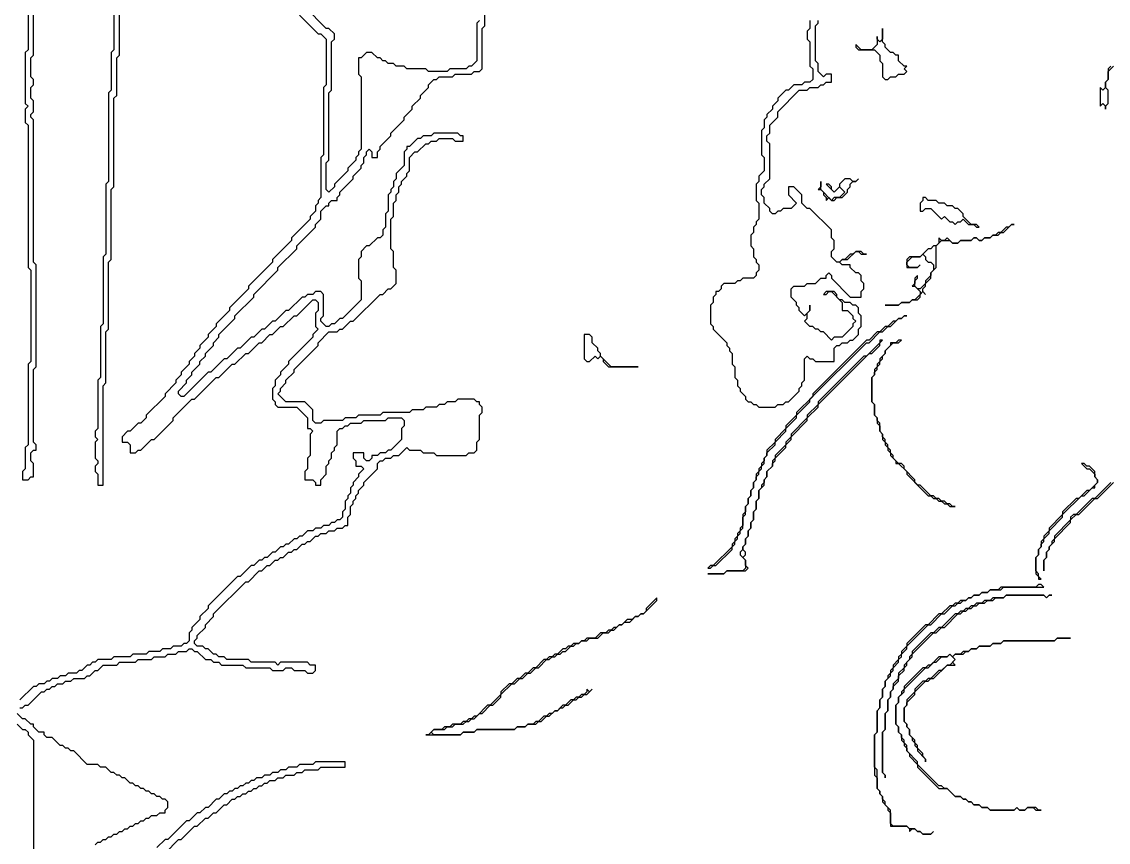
# Model space of a CAD drawing. Header units: metres. Extents: x 0 to 100, y 0 to 129.
# Drawn here: x 63.47 to 73.58, y 10.38 to 18.01 of the extents above; entities that cross this region are included whole.
import ezdxf

# ---------------------------------------------------------------- set-up
doc = ezdxf.new("R2010")
doc.units = ezdxf.units.M

msp = doc.modelspace()

# ---------------------------------------------------------------- linework, layer by layer
for points in [[(63.525, 18.75), (63.525, 17.75), (63.5, 17.725), (63.5, 17.25), (63.525, 17.225), (63.5, 17.2), (63.5, 17.075), (63.525, 17.05), (63.525, 15.725), (63.55, 15.7), (63.55, 14.85), (63.525, 14.825), (63.525, 14.075), (63.5, 14.05), (63.5, 13.85), (63.475, 13.825), (63.475, 13.75), (63.525, 13.75), (63.55, 13.775), (63.575, 13.775), (63.575, 13.9), (63.55, 13.925), (63.55, 14), (63.575, 14.025), (63.6, 14.025), (63.6, 14.075), (63.575, 14.1), (63.575, 14.775), (63.6, 14.8), (63.6, 15.75), (63.575, 15.775), (63.575, 17.1), (63.55, 17.125), (63.55, 17.15), (63.575, 17.175), (63.575, 17.275), (63.55, 17.3), (63.55, 17.4), (63.575, 17.425), (63.575, 17.475), (63.55, 17.5), (63.55, 17.675), (63.575, 17.7), (63.575, 18.7)], [(64.325, 18.225), (64.325, 17.75), (64.3, 17.725), (64.3, 17.375), (64.275, 17.35), (64.275, 16.525), (64.25, 16.5), (64.25, 15.85), (64.225, 15.825), (64.225, 15.2), (64.2, 15.175), (64.2, 14.7), (64.175, 14.675), (64.175, 14.225), (64.15, 14.2), (64.15, 14.15), (64.175, 14.125), (64.15, 14.1), (64.15, 13.95), (64.175, 13.925), (64.175, 13.9), (64.15, 13.875), (64.15, 13.825), (64.175, 13.8), (64.175, 13.7), (64.225, 13.7), (64.225, 14.625), (64.25, 14.65), (64.25, 15.125), (64.275, 15.15), (64.275, 15.775), (64.3, 15.8), (64.3, 16.45), (64.325, 16.475), (64.325, 17.3), (64.35, 17.325), (64.35, 17.675), (64.375, 17.7), (64.375, 18.175)], [(63.45, 11.625), (63.475, 11.625), (63.5, 11.65), (63.525, 11.65), (63.65, 11.775), (63.675, 11.775), (63.7, 11.8), (63.725, 11.8), (63.75, 11.825), (63.775, 11.825), (63.8, 11.85), (63.85, 11.85), (63.875, 11.875), (63.925, 11.875), (63.95, 11.9), (64.05, 11.9), (64.075, 11.925), (64.1, 11.925), (64.15, 11.975), (64.175, 11.975), (64.225, 12.025), (64.35, 12.025), (64.375, 12.05), (64.525, 12.05), (64.55, 12.075), (64.675, 12.075), (64.7, 12.1), (64.8, 12.1), (64.825, 12.125), (64.9, 12.125), (64.925, 12.15), (65, 12.15), (65.025, 12.175), (65.05, 12.175), (65.075, 12.15), (65.1, 12.15), (65.175, 12.075), (65.225, 12.075), (65.25, 12.05), (65.3, 12.05), (65.325, 12.025), (65.525, 12.025), (65.55, 12), (65.775, 12), (65.8, 11.975), (65.9, 11.975), (65.925, 12), (65.975, 12), (66, 11.975), (66.1, 11.975), (66.125, 11.95), (66.175, 11.95), (66.2, 11.975), (66.2, 12.025), (66.15, 12.025), (66.125, 12.05), (65.875, 12.05), (65.85, 12.025), (65.825, 12.05), (65.6, 12.05), (65.575, 12.075), (65.375, 12.075), (65.35, 12.1), (65.3, 12.1), (65.275, 12.125), (65.25, 12.125), (65.2, 12.175), (65.175, 12.175), (65.15, 12.2), (65.1, 12.2), (65.075, 12.225), (65.075, 12.25), (65.1, 12.275), (65.1, 12.3), (65.175, 12.375), (65.175, 12.4), (65.25, 12.475), (65.25, 12.5), (65.55, 12.8), (65.575, 12.8), (65.675, 12.9), (65.7, 12.9), (65.75, 12.95), (65.775, 12.95), (65.825, 13), (65.85, 13), (65.875, 13.025), (65.9, 13.025), (65.95, 13.075), (65.975, 13.075), (66, 13.1), (66.025, 13.1), (66.075, 13.15), (66.1, 13.15), (66.125, 13.175), (66.15, 13.175), (66.2, 13.225), (66.225, 13.225), (66.25, 13.25), (66.3, 13.25), (66.325, 13.275), (66.375, 13.275), (66.4, 13.3), (66.45, 13.3), (66.475, 13.325), (66.5, 13.325), (66.5, 13.4), (66.525, 13.425), (66.525, 13.5), (66.55, 13.525), (66.55, 13.55), (66.575, 13.575), (66.575, 13.6), (66.6, 13.625), (66.6, 13.65), (66.65, 13.7), (66.65, 13.725), (66.775, 13.85), (66.775, 13.9), (66.8, 13.925), (66.825, 13.925), (66.85, 13.95), (66.9, 13.95), (66.925, 13.975), (66.975, 13.975), (67.05, 14.05), (67.075, 14.025), (67.175, 14.025), (67.2, 14), (67.3, 14), (67.325, 13.975), (67.6, 13.975), (67.625, 14), (67.675, 14), (67.7, 14.025), (67.7, 14.1), (67.725, 14.125), (67.725, 14.35), (67.75, 14.375), (67.75, 14.425), (67.725, 14.45), (67.725, 14.475), (67.7, 14.475), (67.675, 14.5), (67.525, 14.5), (67.5, 14.475), (67.425, 14.475), (67.4, 14.45), (67.35, 14.45), (67.325, 14.425), (67.225, 14.425), (67.2, 14.4), (67.1, 14.4), (67.075, 14.375), (66.825, 14.375), (66.8, 14.35), (66.6, 14.35), (66.575, 14.325), (66.475, 14.325), (66.45, 14.3), (66.275, 14.3), (66.25, 14.275), (66.2, 14.275), (66.175, 14.3), (66.175, 14.4), (66.1, 14.475), (65.925, 14.475), (65.85, 14.55), (65.875, 14.575), (65.875, 14.6), (65.925, 14.65), (65.925, 14.675), (66, 14.75), (66, 14.775), (66.225, 15), (66.225, 15.025), (66.325, 15.125), (66.4, 15.125), (66.425, 15.15), (66.45, 15.15), (66.525, 15.225), (66.55, 15.225), (66.8, 15.475), (66.825, 15.475), (66.875, 15.525), (66.9, 15.525), (66.95, 15.575), (66.95, 15.7), (66.925, 15.725), (66.925, 15.875), (66.9, 15.9), (66.9, 16.175), (66.925, 16.2), (66.925, 16.325), (66.95, 16.35), (66.95, 16.4), (66.975, 16.425), (66.975, 16.475), (67, 16.5), (67, 16.525), (67.05, 16.575), (67.05, 16.6), (67.075, 16.625), (67.075, 16.75), (67.125, 16.8), (67.15, 16.8), (67.225, 16.875), (67.25, 16.875), (67.275, 16.9), (67.325, 16.9), (67.35, 16.925), (67.475, 16.925), (67.5, 16.9), (67.575, 16.9), (67.575, 16.95), (67.55, 16.95), (67.525, 16.975), (67.3, 16.975), (67.275, 16.95), (67.2, 16.95), (67.175, 16.925), (67.15, 16.925), (67.075, 16.85), (67.05, 16.85), (67.05, 16.825), (67.025, 16.8), (67.025, 16.675), (66.95, 16.6), (66.95, 16.55), (66.925, 16.525), (66.925, 16.475), (66.9, 16.45), (66.9, 16.425), (66.875, 16.4), (66.875, 16.25), (66.85, 16.225), (66.85, 16.1), (66.825, 16.075), (66.825, 16.025), (66.8, 16), (66.775, 16), (66.7, 15.925), (66.675, 15.925), (66.625, 15.875), (66.625, 15.825), (66.6, 15.8), (66.6, 15.625), (66.625, 15.6), (66.625, 15.425), (66.45, 15.25), (66.425, 15.25), (66.375, 15.2), (66.35, 15.2), (66.325, 15.175), (66.3, 15.175), (66.25, 15.225), (66.25, 15.25), (66.275, 15.275), (66.275, 15.475), (66.25, 15.5), (66.2, 15.5), (66.175, 15.475), (66.125, 15.475), (66.1, 15.45), (66.075, 15.45), (65.95, 15.325), (65.925, 15.325), (65.825, 15.225), (65.8, 15.225), (65.725, 15.15), (65.7, 15.15), (65.625, 15.075), (65.6, 15.075), (65.5, 14.975), (65.475, 14.975), (65.375, 14.875), (65.35, 14.875), (65.225, 14.75), (65.2, 14.75), (64.975, 14.525), (64.95, 14.525), (64.925, 14.55), (64.925, 14.575), (65, 14.65), (65, 14.675), (65.05, 14.725), (65.05, 14.75), (65.125, 14.825), (65.125, 14.85), (65.175, 14.9), (65.175, 14.925), (65.25, 15), (65.25, 15.025), (65.3, 15.075), (65.3, 15.1), (65.45, 15.25), (65.45, 15.275), (65.625, 15.45), (65.625, 15.475), (65.85, 15.7), (65.85, 15.725), (66.025, 15.9), (66.025, 15.925), (66.2, 16.1), (66.2, 16.125), (66.25, 16.175), (66.25, 16.25), (66.3, 16.3), (66.325, 16.3), (66.325, 16.325), (66.35, 16.35), (66.4, 16.35), (66.4, 16.375), (66.425, 16.4), (66.425, 16.425), (66.55, 16.55), (66.55, 16.575), (66.625, 16.65), (66.625, 16.675), (66.65, 16.7), (66.65, 16.75), (66.675, 16.775), (66.675, 16.8), (66.7, 16.825), (66.725, 16.8), (66.725, 16.75), (66.775, 16.75), (66.775, 16.8), (66.8, 16.825), (66.8, 16.85), (66.9, 16.95), (66.9, 16.975), (67.025, 17.1), (67.025, 17.125), (67.1, 17.2), (67.1, 17.225), (67.175, 17.3), (67.175, 17.325), (67.25, 17.4), (67.25, 17.425), (67.3, 17.475), (67.325, 17.475), (67.35, 17.5), (67.475, 17.5), (67.5, 17.525), (67.65, 17.525), (67.675, 17.55), (67.725, 17.55), (67.75, 17.575), (67.75, 17.95), (67.775, 17.975), (67.775, 18.175)], [(67.725, 18.025), (67.7, 18), (67.7, 17.65), (67.65, 17.6), (67.625, 17.6), (67.6, 17.575), (67.45, 17.575), (67.425, 17.55), (67.25, 17.55), (67.225, 17.575), (67.05, 17.575), (67.025, 17.6), (66.95, 17.6), (66.925, 17.625), (66.875, 17.625), (66.85, 17.65), (66.825, 17.65), (66.8, 17.675), (66.775, 17.675), (66.725, 17.725), (66.675, 17.725), (66.625, 17.675), (66.6, 17.675), (66.6, 17.525), (66.625, 17.5), (66.625, 16.825), (66.6, 16.8), (66.6, 16.775), (66.575, 16.75), (66.575, 16.725), (66.5, 16.65), (66.5, 16.625), (66.375, 16.5), (66.375, 16.475), (66.325, 16.425), (66.3, 16.45), (66.3, 16.7), (66.325, 16.725), (66.325, 17.35), (66.35, 17.375), (66.35, 17.825), (66.375, 17.85), (66.375, 17.9), (66.325, 17.95), (66.3, 17.95), (66.1, 18.15)], [(66.05, 18.075), (66.225, 17.9), (66.25, 17.9), (66.3, 17.85), (66.3, 17.425), (66.275, 17.4), (66.275, 16.775), (66.25, 16.75), (66.25, 16.375), (66.225, 16.35), (66.225, 16.325), (66.2, 16.3), (66.2, 16.25), (66.15, 16.2), (66.15, 16.175), (65.975, 16), (65.975, 15.975), (65.8, 15.8), (65.8, 15.775), (65.575, 15.55), (65.575, 15.525), (65.4, 15.35), (65.4, 15.325), (65.275, 15.2), (65.275, 15.175), (65.2, 15.1), (65.2, 15.075), (65.125, 15), (65.125, 14.975), (65.075, 14.925), (65.075, 14.9), (65.025, 14.85), (65.025, 14.825), (64.95, 14.75), (64.95, 14.725), (64.9, 14.675), (64.9, 14.65), (64.8, 14.55), (64.8, 14.525), (64.625, 14.35), (64.625, 14.325), (64.575, 14.275), (64.55, 14.275), (64.475, 14.2), (64.45, 14.2), (64.4, 14.15), (64.4, 14.1), (64.45, 14.1), (64.475, 14.075), (64.475, 14), (64.525, 14), (64.55, 14.025), (64.575, 14.025), (64.675, 14.125), (64.7, 14.125), (64.875, 14.3), (64.875, 14.325), (65.05, 14.5), (65.075, 14.5), (65.275, 14.7), (65.3, 14.7), (65.425, 14.825), (65.45, 14.825), (65.55, 14.925), (65.575, 14.925), (65.675, 15.025), (65.7, 15.025), (65.775, 15.1), (65.8, 15.1), (65.875, 15.175), (65.9, 15.175), (66, 15.275), (66.025, 15.275), (66.175, 15.425), (66.2, 15.425), (66.225, 15.4), (66.225, 15.325), (66.2, 15.3), (66.2, 15.175), (66.225, 15.15), (66.175, 15.1), (66.175, 15.075), (65.95, 14.85), (65.95, 14.825), (65.875, 14.75), (65.875, 14.725), (65.825, 14.675), (65.825, 14.625), (65.8, 14.6), (65.8, 14.5), (65.825, 14.475), (65.825, 14.45), (65.85, 14.425), (66.025, 14.425), (66.125, 14.325), (66.125, 14.225), (66.15, 14.225), (66.175, 14.2), (66.15, 14.175), (66.15, 13.975), (66.125, 13.95), (66.125, 13.85), (66.1, 13.825), (66.1, 13.75), (66.175, 13.75), (66.2, 13.725), (66.2, 13.7), (66.25, 13.7), (66.25, 13.75), (66.3, 13.8), (66.3, 13.875), (66.325, 13.9), (66.325, 13.925), (66.35, 13.95), (66.35, 14), (66.375, 14.025), (66.375, 14.05), (66.4, 14.075), (66.4, 14.2), (66.425, 14.225), (66.45, 14.225), (66.475, 14.25), (66.5, 14.25), (66.525, 14.275), (66.625, 14.275), (66.65, 14.3), (66.85, 14.3), (66.875, 14.325), (67, 14.325), (67.025, 14.3), (67.025, 14.25), (67, 14.225), (67, 14.125), (66.9, 14.025), (66.875, 14.025), (66.85, 14), (66.8, 14), (66.775, 13.975), (66.725, 13.975), (66.725, 13.95), (66.7, 13.925), (66.675, 13.925), (66.65, 13.95), (66.65, 14), (66.55, 14), (66.55, 13.95), (66.575, 13.925), (66.575, 13.875), (66.625, 13.875), (66.65, 13.85), (66.6, 13.8), (66.6, 13.775), (66.55, 13.725), (66.55, 13.7), (66.525, 13.675), (66.525, 13.625), (66.5, 13.6), (66.5, 13.575), (66.475, 13.55), (66.475, 13.475), (66.45, 13.45), (66.45, 13.4), (66.425, 13.375), (66.4, 13.375), (66.375, 13.35), (66.35, 13.35), (66.325, 13.325), (66.275, 13.325), (66.25, 13.3), (66.2, 13.3), (66.175, 13.275), (66.125, 13.275), (66.075, 13.225), (66.05, 13.225), (66.025, 13.2), (66, 13.2), (65.95, 13.15), (65.925, 13.15), (65.9, 13.125), (65.875, 13.125), (65.825, 13.075), (65.8, 13.075), (65.75, 13.025), (65.725, 13.025), (65.7, 13), (65.675, 13), (65.625, 12.95), (65.6, 12.95), (65.5, 12.85), (65.475, 12.85), (65.2, 12.575), (65.2, 12.55), (65.125, 12.475), (65.125, 12.45), (65.05, 12.375), (65.05, 12.35), (65.025, 12.325), (65.025, 12.25), (65, 12.225), (64.975, 12.225), (64.95, 12.2), (64.875, 12.2), (64.85, 12.175), (64.775, 12.175), (64.75, 12.15), (64.65, 12.15), (64.625, 12.125), (64.5, 12.125), (64.475, 12.1), (64.325, 12.1), (64.3, 12.075), (64.175, 12.075), (64.15, 12.05), (64.125, 12.05), (64.1, 12.025), (64.075, 12.025), (64.025, 11.975), (64, 11.975), (63.975, 11.95), (63.9, 11.95), (63.875, 11.925), (63.825, 11.925), (63.8, 11.9), (63.75, 11.9), (63.725, 11.875), (63.7, 11.875), (63.675, 11.85), (63.625, 11.85), (63.6, 11.825), (63.575, 11.825), (63.45, 11.7)], [(70.8, 18.025), (70.8, 17.95), (70.775, 17.925), (70.775, 17.85), (70.8, 17.825), (70.8, 17.6), (70.825, 17.575), (70.825, 17.475), (70.8, 17.45), (70.75, 17.45), (70.725, 17.425), (70.65, 17.425), (70.6, 17.375), (70.575, 17.375), (70.5, 17.3), (70.5, 17.275), (70.45, 17.225), (70.45, 17.2), (70.4, 17.15), (70.4, 17.125), (70.375, 17.1), (70.375, 17.025), (70.35, 17), (70.35, 16.775), (70.375, 16.75), (70.375, 16.625), (70.325, 16.575), (70.325, 16.525), (70.3, 16.5), (70.3, 16.35), (70.325, 16.325), (70.325, 16.175), (70.3, 16.15), (70.3, 16.125), (70.275, 16.1), (70.275, 16.05), (70.25, 16.025), (70.25, 15.925), (70.275, 15.9), (70.275, 15.825), (70.3, 15.8), (70.3, 15.775), (70.325, 15.75), (70.325, 15.7), (70.3, 15.675), (70.3, 15.65), (70.275, 15.625), (70.175, 15.625), (70.15, 15.6), (70.125, 15.6), (70.1, 15.575), (70, 15.575), (69.975, 15.55), (69.975, 15.525), (69.95, 15.5), (69.925, 15.5), (69.925, 15.475), (69.9, 15.45), (69.9, 15.4), (69.875, 15.375), (69.875, 15.2), (69.9, 15.175), (69.9, 15.15), (70.025, 15.025), (70.025, 15), (70.05, 14.975), (70.05, 14.95), (70.075, 14.925), (70.075, 14.825), (70.1, 14.8), (70.1, 14.7), (70.125, 14.675), (70.125, 14.625), (70.15, 14.6), (70.15, 14.575), (70.2, 14.525), (70.2, 14.5), (70.225, 14.475), (70.25, 14.475), (70.275, 14.45), (70.3, 14.45), (70.325, 14.425), (70.475, 14.425), (70.5, 14.45), (70.55, 14.45), (70.575, 14.475), (70.6, 14.475), (70.7, 14.575), (70.7, 14.6), (70.725, 14.625), (70.725, 14.65), (70.75, 14.675), (70.75, 14.875), (70.775, 14.9), (70.8, 14.875), (70.825, 14.875), (70.85, 14.85), (71.025, 14.85), (71.025, 14.975), (71.05, 15), (71.075, 15), (71.1, 15.025), (71.15, 15.025), (71.175, 15.05), (71.2, 15.05), (71.25, 15.1), (71.25, 15.15), (71.275, 15.175), (71.275, 15.275), (71.25, 15.3), (71.25, 15.35), (71.225, 15.375), (71.2, 15.375), (71.175, 15.4), (71.125, 15.4), (71.1, 15.425), (71.075, 15.425), (71.05, 15.45), (71.05, 15.475), (71.025, 15.5), (70.95, 15.5), (70.925, 15.475), (70.95, 15.475), (70.975, 15.5), (71, 15.5), (71.1, 15.4), (71.1, 15.325), (71.15, 15.325), (71.2, 15.275), (71.2, 15.25), (71.225, 15.225), (71.2, 15.2), (71.2, 15.175), (71.1, 15.075), (71.025, 15.075), (71, 15.05), (70.925, 15.125), (70.9, 15.125), (70.875, 15.15), (70.85, 15.15), (70.825, 15.175), (70.8, 15.175), (70.75, 15.225), (70.775, 15.25), (70.775, 15.3), (70.8, 15.325), (70.8, 15.375), (70.8, 15.325), (70.75, 15.275), (70.7, 15.325), (70.7, 15.35), (70.675, 15.375), (70.675, 15.4), (70.625, 15.45), (70.625, 15.525), (70.65, 15.55), (70.75, 15.55), (70.775, 15.575), (70.85, 15.575), (70.9, 15.625), (70.95, 15.625), (70.95, 15.65), (70.975, 15.675), (71, 15.65), (71, 15.625), (71.175, 15.45), (71.275, 15.45), (71.275, 15.5), (71.3, 15.525), (71.3, 15.575), (71.275, 15.6), (71.275, 15.65), (71.25, 15.675), (71.225, 15.675), (71.175, 15.725), (71.175, 15.75), (71.1, 15.75), (71.075, 15.775), (71.1, 15.8), (71.15, 15.8), (71.225, 15.875), (71.25, 15.875), (71.275, 15.85), (71.325, 15.85), (71.3, 15.85), (71.275, 15.875), (71.225, 15.875), (71.2, 15.85), (71.175, 15.85), (71.125, 15.8), (71.1, 15.8), (71.075, 15.775), (71.05, 15.775), (71, 15.825), (71, 15.875), (71.025, 15.9), (71.025, 15.975), (71, 16), (71, 16.075), (70.8, 16.275), (70.775, 16.275), (70.725, 16.325), (70.725, 16.4), (70.65, 16.475), (70.6, 16.475), (70.6, 16.4), (70.675, 16.325), (70.625, 16.275), (70.55, 16.275), (70.525, 16.25), (70.5, 16.25), (70.475, 16.225), (70.45, 16.225), (70.425, 16.25), (70.425, 16.275), (70.375, 16.325), (70.375, 16.375), (70.35, 16.4), (70.35, 16.45), (70.375, 16.475), (70.375, 16.5), (70.425, 16.55), (70.425, 16.875), (70.4, 16.9), (70.4, 16.95), (70.425, 16.975), (70.425, 17.05), (70.5, 17.125), (70.5, 17.175), (70.7, 17.375), (70.775, 17.375), (70.8, 17.4), (70.875, 17.4), (70.9, 17.425), (70.925, 17.425), (70.95, 17.45), (71, 17.45), (71, 17.525), (70.95, 17.525), (70.925, 17.5), (70.875, 17.55), (70.875, 17.625), (70.85, 17.65), (70.85, 17.975), (70.875, 18), (70.875, 18.025)], [(71.475, 17.95), (71.475, 17.85), (71.45, 17.825), (71.425, 17.85), (71.425, 17.875), (71.425, 17.8), (71.375, 17.75), (71.275, 17.75), (71.225, 17.8), (71.225, 17.775), (71.25, 17.75), (71.4, 17.75), (71.45, 17.7), (71.45, 17.65), (71.475, 17.625), (71.475, 17.5), (71.5, 17.475), (71.525, 17.475), (71.55, 17.5), (71.6, 17.5), (71.625, 17.525), (71.675, 17.525), (71.7, 17.55), (71.675, 17.575), (71.7, 17.6), (71.675, 17.6), (71.625, 17.65), (71.625, 17.7), (71.6, 17.7), (71.575, 17.725), (71.55, 17.725), (71.5, 17.775), (71.5, 17.8), (71.475, 17.825), (71.475, 17.95)], [(73.6, 17.6), (73.575, 17.575), (73.575, 17.475), (73.55, 17.45), (73.55, 17.4), (73.525, 17.375), (73.5, 17.4), (73.5, 17.225), (73.525, 17.25), (73.55, 17.225), (73.55, 17.2), (73.55, 17.225), (73.575, 17.25), (73.575, 17.375), (73.55, 17.4), (73.55, 17.45), (73.575, 17.475), (73.575, 17.55), (73.625, 17.6)], [(71.125, 16.55), (71.075, 16.5), (71.075, 16.475), (71.025, 16.425), (71, 16.45), (71, 16.475), (70.975, 16.5), (70.95, 16.5), (71.025, 16.425), (71.075, 16.475), (71.125, 16.425), (71.075, 16.375), (71.025, 16.375), (71, 16.35), (70.9, 16.45), (70.9, 16.525), (70.9, 16.475), (70.875, 16.45), (70.9, 16.45), (70.925, 16.425), (70.925, 16.4), (70.95, 16.375), (70.95, 16.35), (70.975, 16.375), (71, 16.35), (71.025, 16.35), (71.05, 16.375), (71.1, 16.375), (71.15, 16.425), (71.15, 16.45), (71.175, 16.475), (71.175, 16.5), (71.2, 16.525), (71.225, 16.525), (71.25, 16.55), (71.225, 16.525), (71.2, 16.525), (71.175, 16.55), (71.125, 16.55)], [(71.85, 16.375), (71.85, 16.35), (71.825, 16.325), (71.825, 16.25), (71.85, 16.25), (71.875, 16.275), (71.925, 16.275), (72.025, 16.175), (72.05, 16.2), (72.1, 16.15), (72.125, 16.15), (72.15, 16.125), (72.175, 16.15), (72.2, 16.15), (72.225, 16.175), (72.275, 16.125), (72.325, 16.125), (72.35, 16.1), (72.375, 16.1), (72.35, 16.125), (72.3, 16.125), (72.225, 16.2), (72.225, 16.225), (72.175, 16.275), (72.15, 16.275), (72.125, 16.3), (72.075, 16.3), (72.05, 16.325), (72, 16.325), (71.975, 16.35), (71.9, 16.35), (71.875, 16.375), (71.85, 16.375)], [(72.675, 16.125), (72.65, 16.1), (72.625, 16.1), (72.575, 16.05), (72.55, 16.05), (72.525, 16.025), (72.5, 16.025), (72.475, 16), (72.425, 16), (72.4, 15.975), (72.375, 15.975), (72.35, 16), (72.325, 16), (72.3, 15.975), (72.2, 15.975), (72.175, 15.95), (72.125, 15.95), (72.075, 16), (72.05, 15.975), (72.025, 15.975), (72, 16), (72, 15.95), (71.975, 15.925), (71.95, 15.925), (71.925, 15.9), (71.9, 15.9), (71.825, 15.825), (71.725, 15.825), (71.7, 15.8), (71.7, 15.725), (71.8, 15.725), (71.825, 15.75), (71.8, 15.725), (71.725, 15.725), (71.7, 15.75), (71.7, 15.775), (71.75, 15.825), (71.825, 15.825), (71.85, 15.85), (71.875, 15.825), (71.875, 15.8), (71.9, 15.775), (71.925, 15.775), (71.95, 15.75), (71.95, 15.7), (71.925, 15.675), (71.925, 15.65), (71.875, 15.6), (71.875, 15.575), (71.825, 15.525), (71.8, 15.525), (71.775, 15.55), (71.775, 15.6), (71.8, 15.625), (71.8, 15.65), (71.775, 15.625), (71.775, 15.575), (71.75, 15.55), (71.775, 15.55), (71.825, 15.5), (71.825, 15.475), (71.775, 15.425), (71.75, 15.425), (71.725, 15.4), (71.65, 15.4), (71.625, 15.375), (71.5, 15.375), (71.625, 15.375), (71.65, 15.4), (71.725, 15.4), (71.75, 15.425), (71.8, 15.425), (71.825, 15.45), (71.825, 15.475), (71.85, 15.5), (71.875, 15.475), (71.85, 15.5), (71.85, 15.525), (71.875, 15.55), (71.875, 15.575), (71.925, 15.625), (71.925, 15.675), (71.975, 15.725), (71.975, 15.925), (72.025, 15.975), (72.1, 15.975), (72.125, 15.95), (72.175, 15.95), (72.2, 15.975), (72.3, 15.975), (72.325, 16), (72.35, 16), (72.375, 15.975), (72.4, 15.975), (72.425, 16), (72.475, 16), (72.5, 16.025), (72.55, 16.025), (72.575, 16.05), (72.6, 16.05), (72.675, 16.125), (72.7, 16.125), (72.675, 16.125)], [(71.675, 15.275), (71.65, 15.25), (71.625, 15.25), (71.6, 15.225), (71.575, 15.225), (71.525, 15.175), (71.5, 15.175), (71.45, 15.125), (71.425, 15.125), (71.35, 15.05), (71.325, 15.05), (70.825, 14.55), (70.825, 14.525), (70.675, 14.375), (70.675, 14.35), (70.575, 14.25), (70.575, 14.225), (70.475, 14.125), (70.475, 14.1), (70.4, 14.025), (70.4, 13.975), (70.375, 13.95), (70.375, 13.925), (70.35, 13.9), (70.35, 13.875), (70.325, 13.85), (70.325, 13.825), (70.3, 13.8), (70.3, 13.75), (70.275, 13.725), (70.275, 13.675), (70.25, 13.65), (70.25, 13.6), (70.225, 13.575), (70.225, 13.525), (70.2, 13.5), (70.2, 13.45), (70.175, 13.425), (70.175, 13.325), (70.15, 13.3), (70.15, 13.275), (70.125, 13.25), (70.125, 13.225), (70.1, 13.2), (70.1, 13.175), (70.075, 13.15), (70.075, 13.125), (69.9, 12.95), (69.875, 12.95), (69.85, 12.925), (69.875, 12.925), (69.9, 12.95), (69.925, 12.95), (70.075, 13.1), (70.075, 13.125), (70.1, 13.15), (70.1, 13.175), (70.125, 13.2), (70.125, 13.225), (70.15, 13.25), (70.15, 13.275), (70.175, 13.3), (70.175, 13.4), (70.2, 13.425), (70.2, 13.5), (70.225, 13.525), (70.225, 13.575), (70.25, 13.6), (70.25, 13.65), (70.275, 13.675), (70.275, 13.725), (70.3, 13.75), (70.3, 13.775), (70.325, 13.8), (70.325, 13.825), (70.35, 13.85), (70.35, 13.875), (70.375, 13.9), (70.375, 13.95), (70.4, 13.975), (70.4, 14), (70.475, 14.075), (70.475, 14.1), (70.575, 14.2), (70.575, 14.225), (70.675, 14.325), (70.675, 14.35), (70.8, 14.475), (70.8, 14.5), (71.325, 15.025), (71.35, 15.025), (71.45, 15.125), (71.475, 15.125), (71.525, 15.175), (71.55, 15.175), (71.625, 15.25), (71.65, 15.25), (71.675, 15.275), (71.7, 15.275), (71.675, 15.275)], [(68.7, 15.1), (68.7, 14.875), (68.725, 14.85), (68.75, 14.85), (68.8, 14.9), (68.825, 14.875), (68.85, 14.9), (68.875, 14.875), (68.875, 14.85), (68.925, 14.8), (69.2, 14.8), (68.95, 14.8), (68.85, 14.9), (68.85, 14.925), (68.825, 14.95), (68.825, 14.975), (68.775, 15.025), (68.775, 15.075), (68.75, 15.1), (68.7, 15.1)], [(71.45, 15.05), (71.45, 15.025), (71.325, 14.9), (71.3, 14.9), (70.875, 14.475), (70.875, 14.45), (70.775, 14.35), (70.775, 14.325), (70.625, 14.175), (70.625, 14.15), (70.575, 14.1), (70.575, 14.075), (70.475, 13.975), (70.475, 13.95), (70.45, 13.925), (70.45, 13.875), (70.4, 13.825), (70.4, 13.775), (70.375, 13.75), (70.375, 13.725), (70.35, 13.7), (70.35, 13.675), (70.325, 13.65), (70.325, 13.575), (70.3, 13.55), (70.3, 13.475), (70.275, 13.45), (70.275, 13.375), (70.25, 13.35), (70.25, 13.3), (70.225, 13.275), (70.225, 13.225), (70.2, 13.2), (70.2, 13.15), (70.175, 13.125), (70.175, 13.1), (70.15, 13.075), (70.15, 13.05), (70.2, 13), (70.2, 12.925), (70.175, 12.9), (70.025, 12.9), (70, 12.875), (69.85, 12.875), (70, 12.875), (70.025, 12.9), (70.2, 12.9), (70.225, 12.925), (70.2, 12.95), (70.2, 13), (70.175, 13.025), (70.2, 13.05), (70.2, 13.075), (70.175, 13.1), (70.175, 13.125), (70.2, 13.15), (70.2, 13.2), (70.225, 13.225), (70.225, 13.275), (70.25, 13.3), (70.25, 13.35), (70.275, 13.375), (70.275, 13.45), (70.3, 13.475), (70.3, 13.55), (70.325, 13.575), (70.325, 13.65), (70.375, 13.7), (70.375, 13.75), (70.4, 13.775), (70.4, 13.825), (70.45, 13.875), (70.45, 13.9), (70.475, 13.925), (70.475, 13.95), (70.575, 14.05), (70.575, 14.075), (70.625, 14.125), (70.625, 14.15), (70.775, 14.3), (70.775, 14.325), (70.875, 14.425), (70.875, 14.45), (71.35, 14.925), (71.375, 14.925), (71.45, 15), (71.45, 15.025), (71.475, 15.05), (71.45, 15.05)], [(71.625, 15.05), (71.6, 15.025), (71.55, 15.025), (71.55, 15), (71.5, 14.95), (71.5, 14.925), (71.45, 14.875), (71.45, 14.85), (71.425, 14.825), (71.425, 14.8), (71.4, 14.775), (71.4, 14.725), (71.375, 14.7), (71.375, 14.475), (71.4, 14.45), (71.4, 14.35), (71.425, 14.325), (71.425, 14.275), (71.45, 14.25), (71.45, 14.2), (71.475, 14.175), (71.475, 14.125), (71.5, 14.1), (71.5, 14.075), (71.525, 14.05), (71.525, 14.025), (71.55, 14), (71.55, 13.975), (71.6, 13.925), (71.6, 13.9), (71.625, 13.9), (71.7, 13.825), (71.7, 13.8), (71.9, 13.6), (71.925, 13.6), (71.95, 13.575), (71.975, 13.575), (72, 13.55), (72.025, 13.55), (72.05, 13.525), (72.075, 13.525), (72.1, 13.5), (72.15, 13.5), (72.125, 13.5), (72.1, 13.525), (72.075, 13.525), (72.05, 13.55), (72.025, 13.55), (72, 13.575), (71.975, 13.575), (71.95, 13.6), (71.925, 13.6), (71.825, 13.7), (71.8, 13.7), (71.775, 13.725), (71.775, 13.75), (71.675, 13.85), (71.675, 13.875), (71.65, 13.9), (71.625, 13.9), (71.575, 13.95), (71.575, 13.975), (71.55, 14), (71.55, 14.025), (71.525, 14.05), (71.525, 14.075), (71.5, 14.1), (71.5, 14.125), (71.475, 14.15), (71.475, 14.175), (71.45, 14.2), (71.45, 14.275), (71.425, 14.3), (71.425, 14.325), (71.4, 14.35), (71.4, 14.45), (71.375, 14.475), (71.375, 14.7), (71.4, 14.725), (71.4, 14.75), (71.425, 14.775), (71.425, 14.8), (71.45, 14.825), (71.45, 14.85), (71.475, 14.875), (71.475, 14.9), (71.5, 14.925), (71.5, 14.95), (71.575, 15.025), (71.625, 15.025), (71.65, 15.05), (71.625, 15.05)], [(73.325, 13.9), (73.375, 13.85), (73.4, 13.85), (73.45, 13.8), (73.45, 13.775), (73.475, 13.75), (73.475, 13.725), (73.4, 13.65), (73.375, 13.65), (73.3, 13.575), (73.275, 13.575), (73.15, 13.45), (73.15, 13.425), (73.025, 13.3), (73.025, 13.275), (72.975, 13.225), (72.975, 13.2), (72.95, 13.175), (72.95, 13.125), (72.925, 13.1), (72.925, 13.05), (72.9, 13.025), (72.9, 12.875), (72.925, 12.85), (72.925, 12.825), (72.95, 12.825), (72.925, 12.85), (72.925, 12.875), (72.9, 12.9), (72.9, 13.025), (72.925, 13.05), (72.925, 13.1), (72.95, 13.125), (72.95, 13.15), (72.975, 13.175), (72.975, 13.2), (73.025, 13.25), (73.025, 13.275), (73.15, 13.4), (73.15, 13.425), (73.325, 13.6), (73.35, 13.6), (73.425, 13.675), (73.45, 13.675), (73.45, 13.7), (73.475, 13.725), (73.475, 13.75), (73.45, 13.775), (73.45, 13.825), (73.4, 13.875), (73.375, 13.875), (73.35, 13.9), (73.325, 13.9)], [(73.6, 13.725), (73.45, 13.575), (73.425, 13.575), (73.275, 13.425), (73.25, 13.425), (73.225, 13.4), (73.225, 13.375), (73.075, 13.225), (73.075, 13.2), (73.05, 13.175), (73.05, 13.15), (73.025, 13.125), (73.025, 13.1), (73, 13.075), (73, 13.025), (72.975, 13), (72.975, 12.9), (72.975, 13), (73, 13.025), (73, 13.075), (73.025, 13.1), (73.025, 13.125), (73.075, 13.175), (73.075, 13.2), (73.225, 13.35), (73.225, 13.375), (73.275, 13.425), (73.3, 13.425), (73.45, 13.575), (73.475, 13.575), (73.625, 13.725)], [(72.925, 12.775), (72.9, 12.75), (72.575, 12.75), (72.55, 12.725), (72.475, 12.725), (72.45, 12.7), (72.4, 12.7), (72.375, 12.675), (72.325, 12.675), (72.3, 12.65), (72.275, 12.65), (72.25, 12.625), (72.2, 12.625), (72.175, 12.6), (72.15, 12.6), (72.125, 12.575), (72.1, 12.575), (72.025, 12.5), (72, 12.5), (71.9, 12.4), (71.875, 12.4), (71.7, 12.225), (71.7, 12.2), (71.65, 12.15), (71.65, 12.125), (71.625, 12.1), (71.625, 12.075), (71.575, 12.025), (71.575, 12), (71.55, 11.975), (71.55, 11.95), (71.525, 11.925), (71.525, 11.9), (71.5, 11.875), (71.5, 11.825), (71.475, 11.8), (71.475, 11.725), (71.45, 11.7), (71.45, 11.625), (71.425, 11.6), (71.425, 11.4), (71.4, 11.375), (71.4, 11), (71.425, 10.975), (71.425, 10.875), (71.45, 10.85), (71.45, 10.825), (71.475, 10.8), (71.475, 10.75), (71.525, 10.7), (71.525, 10.675), (71.55, 10.65), (71.55, 10.525), (71.7, 10.525), (71.725, 10.5), (71.725, 10.475), (71.75, 10.5), (71.775, 10.5), (71.8, 10.475), (71.825, 10.475), (71.85, 10.45), (71.925, 10.45), (71.95, 10.475), (71.925, 10.45), (71.85, 10.45), (71.825, 10.475), (71.8, 10.475), (71.775, 10.5), (71.725, 10.5), (71.7, 10.525), (71.575, 10.525), (71.55, 10.55), (71.55, 10.675), (71.5, 10.725), (71.5, 10.75), (71.475, 10.775), (71.475, 10.8), (71.45, 10.825), (71.45, 10.85), (71.425, 10.875), (71.425, 11.05), (71.4, 11.075), (71.4, 11.375), (71.425, 11.4), (71.425, 11.6), (71.45, 11.625), (71.45, 11.7), (71.475, 11.725), (71.475, 11.8), (71.5, 11.825), (71.5, 11.875), (71.55, 11.925), (71.55, 11.95), (71.575, 11.975), (71.575, 12), (71.625, 12.05), (71.625, 12.075), (71.65, 12.1), (71.65, 12.125), (71.7, 12.175), (71.7, 12.2), (71.9, 12.4), (71.925, 12.4), (72.025, 12.5), (72.05, 12.5), (72.125, 12.575), (72.15, 12.575), (72.175, 12.6), (72.2, 12.6), (72.225, 12.625), (72.25, 12.625), (72.275, 12.65), (72.3, 12.65), (72.325, 12.675), (72.375, 12.675), (72.4, 12.7), (72.45, 12.7), (72.475, 12.725), (72.575, 12.725), (72.6, 12.75), (72.975, 12.75), (72.95, 12.775), (72.925, 12.775)], [(69.375, 12.65), (69.275, 12.55), (69.275, 12.525), (69.25, 12.5), (69.225, 12.5), (69.2, 12.475), (69.175, 12.475), (69.15, 12.45), (69.1, 12.45), (69.05, 12.4), (69.025, 12.4), (69, 12.375), (68.975, 12.375), (68.95, 12.35), (68.925, 12.35), (68.9, 12.325), (68.85, 12.325), (68.8, 12.275), (68.725, 12.275), (68.7, 12.25), (68.675, 12.25), (68.65, 12.225), (68.6, 12.225), (68.575, 12.2), (68.55, 12.2), (68.525, 12.175), (68.5, 12.175), (68.45, 12.125), (68.425, 12.125), (68.4, 12.1), (68.375, 12.1), (68.35, 12.075), (68.325, 12.075), (68.25, 12), (68.225, 12), (68.175, 11.95), (68.15, 11.95), (68.1, 11.9), (68.075, 11.9), (68.025, 11.85), (68, 11.85), (67.925, 11.775), (67.925, 11.75), (67.825, 11.65), (67.8, 11.65), (67.7, 11.55), (67.675, 11.55), (67.65, 11.525), (67.625, 11.525), (67.6, 11.5), (67.575, 11.5), (67.55, 11.475), (67.475, 11.475), (67.45, 11.45), (67.4, 11.45), (67.375, 11.425), (67.3, 11.425), (67.25, 11.375), (67.225, 11.375), (67.55, 11.375), (67.575, 11.4), (67.675, 11.4), (67.7, 11.425), (68.05, 11.425), (68.075, 11.45), (68.15, 11.45), (68.175, 11.475), (68.25, 11.475), (68.275, 11.5), (68.3, 11.5), (68.35, 11.55), (68.375, 11.55), (68.425, 11.6), (68.45, 11.6), (68.475, 11.625), (68.5, 11.625), (68.525, 11.65), (68.55, 11.65), (68.6, 11.7), (68.625, 11.7), (68.65, 11.725), (68.675, 11.725), (68.7, 11.75), (68.725, 11.75), (68.775, 11.8), (68.75, 11.775), (68.725, 11.8), (68.725, 11.775), (68.7, 11.75), (68.675, 11.75), (68.65, 11.725), (68.625, 11.725), (68.6, 11.7), (68.575, 11.7), (68.525, 11.65), (68.5, 11.65), (68.45, 11.6), (68.425, 11.6), (68.4, 11.575), (68.375, 11.575), (68.35, 11.55), (68.325, 11.55), (68.275, 11.5), (68.25, 11.5), (68.225, 11.475), (68.175, 11.475), (68.15, 11.45), (68.075, 11.45), (68.05, 11.425), (67.7, 11.425), (67.675, 11.4), (67.575, 11.4), (67.55, 11.375), (67.3, 11.375), (67.275, 11.4), (67.3, 11.425), (67.4, 11.425), (67.425, 11.45), (67.475, 11.45), (67.5, 11.475), (67.575, 11.475), (67.6, 11.5), (67.625, 11.5), (67.65, 11.525), (67.675, 11.525), (67.725, 11.575), (67.75, 11.575), (67.825, 11.65), (67.85, 11.65), (67.925, 11.725), (67.925, 11.75), (68.025, 11.85), (68.05, 11.85), (68.1, 11.9), (68.125, 11.9), (68.175, 11.95), (68.2, 11.95), (68.25, 12), (68.275, 12), (68.35, 12.075), (68.375, 12.075), (68.4, 12.1), (68.425, 12.1), (68.45, 12.125), (68.475, 12.125), (68.5, 12.15), (68.525, 12.15), (68.575, 12.2), (68.6, 12.2), (68.625, 12.225), (68.65, 12.225), (68.675, 12.25), (68.725, 12.25), (68.75, 12.275), (68.825, 12.275), (68.875, 12.325), (68.925, 12.325), (68.95, 12.35), (68.975, 12.35), (69.025, 12.4), (69.05, 12.4), (69.075, 12.425), (69.125, 12.425), (69.175, 12.475), (69.2, 12.475), (69.225, 12.5), (69.25, 12.5), (69.375, 12.625), (69.375, 12.65)], [(72.625, 12.675), (72.6, 12.65), (72.5, 12.65), (72.475, 12.625), (72.425, 12.625), (72.4, 12.6), (72.35, 12.6), (72.325, 12.575), (72.3, 12.575), (72.275, 12.55), (72.25, 12.55), (72.225, 12.525), (72.2, 12.525), (72.175, 12.5), (72.15, 12.5), (72.025, 12.375), (72, 12.375), (71.95, 12.325), (71.925, 12.325), (71.75, 12.15), (71.75, 12.125), (71.725, 12.1), (71.725, 12.075), (71.675, 12.025), (71.675, 12), (71.625, 11.95), (71.625, 11.9), (71.575, 11.85), (71.575, 11.8), (71.55, 11.775), (71.55, 11.725), (71.525, 11.7), (71.525, 11.6), (71.5, 11.575), (71.5, 11.425), (71.475, 11.4), (71.475, 11.025), (71.5, 11), (71.5, 10.975), (71.5, 11), (71.475, 11.025), (71.475, 11.4), (71.5, 11.425), (71.5, 11.575), (71.525, 11.6), (71.525, 11.7), (71.55, 11.725), (71.55, 11.775), (71.575, 11.8), (71.575, 11.825), (71.625, 11.875), (71.625, 11.925), (71.675, 11.975), (71.675, 12), (71.7, 12.025), (71.7, 12.05), (71.75, 12.1), (71.75, 12.125), (71.95, 12.325), (71.975, 12.325), (72.025, 12.375), (72.05, 12.375), (72.175, 12.5), (72.2, 12.5), (72.225, 12.525), (72.25, 12.525), (72.275, 12.55), (72.3, 12.55), (72.325, 12.575), (72.35, 12.575), (72.375, 12.6), (72.425, 12.6), (72.45, 12.625), (72.5, 12.625), (72.525, 12.65), (72.6, 12.65), (72.625, 12.675), (72.975, 12.675), (73, 12.65), (73.025, 12.675), (73.05, 12.675), (73.025, 12.675), (73, 12.65), (72.975, 12.675), (72.625, 12.675)], [(73.1, 12.275), (73.075, 12.25), (72.6, 12.25), (72.575, 12.225), (72.5, 12.225), (72.475, 12.2), (72.375, 12.2), (72.35, 12.175), (72.3, 12.175), (72.275, 12.15), (72.225, 12.15), (72.2, 12.125), (72.15, 12.125), (72.125, 12.1), (72.1, 12.125), (72.075, 12.1), (72, 12.1), (71.925, 12.025), (71.9, 12.025), (71.875, 12), (71.85, 12), (71.675, 11.825), (71.675, 11.8), (71.65, 11.775), (71.65, 11.75), (71.625, 11.725), (71.625, 11.675), (71.6, 11.65), (71.6, 11.475), (71.625, 11.45), (71.625, 11.4), (71.65, 11.375), (71.65, 11.325), (71.675, 11.3), (71.675, 11.275), (71.7, 11.25), (71.7, 11.225), (71.725, 11.2), (71.725, 11.175), (71.8, 11.1), (71.8, 11.075), (72, 10.875), (72.075, 10.875), (72.15, 10.8), (72.2, 10.8), (72.225, 10.775), (72.25, 10.775), (72.275, 10.75), (72.3, 10.75), (72.325, 10.725), (72.375, 10.725), (72.4, 10.7), (72.45, 10.7), (72.475, 10.675), (72.7, 10.675), (72.725, 10.7), (72.75, 10.675), (72.8, 10.675), (72.825, 10.7), (72.875, 10.7), (72.9, 10.675), (72.95, 10.675), (72.925, 10.675), (72.9, 10.7), (72.825, 10.7), (72.8, 10.675), (72.75, 10.675), (72.725, 10.7), (72.7, 10.675), (72.475, 10.675), (72.45, 10.7), (72.4, 10.7), (72.375, 10.725), (72.325, 10.725), (72.3, 10.75), (72.275, 10.75), (72.25, 10.775), (72.225, 10.775), (72.2, 10.8), (72.15, 10.8), (72.075, 10.875), (72.05, 10.875), (72.025, 10.9), (72, 10.9), (71.8, 11.1), (71.8, 11.125), (71.7, 11.225), (71.7, 11.275), (71.675, 11.3), (71.675, 11.325), (71.65, 11.35), (71.65, 11.375), (71.625, 11.4), (71.625, 11.45), (71.6, 11.475), (71.6, 11.65), (71.625, 11.675), (71.625, 11.725), (71.675, 11.775), (71.675, 11.8), (71.875, 12), (71.9, 12), (71.95, 12.05), (71.975, 12.05), (72.025, 12.1), (72.075, 12.1), (72.1, 12.125), (72.15, 12.075), (72.1, 12.025), (72.075, 12.025), (72.025, 11.975), (72, 11.975), (71.925, 11.9), (71.9, 11.9), (71.875, 11.875), (71.85, 11.875), (71.775, 11.8), (71.775, 11.775), (71.7, 11.7), (71.7, 11.65), (71.675, 11.625), (71.675, 11.5), (71.7, 11.475), (71.7, 11.45), (71.725, 11.425), (71.725, 11.375), (71.75, 11.35), (71.75, 11.325), (71.775, 11.3), (71.775, 11.275), (71.8, 11.25), (71.8, 11.225), (71.875, 11.15), (71.875, 11.125), (71.875, 11.15), (71.85, 11.175), (71.85, 11.2), (71.8, 11.25), (71.8, 11.275), (71.775, 11.3), (71.775, 11.325), (71.725, 11.375), (71.725, 11.425), (71.7, 11.45), (71.7, 11.475), (71.675, 11.5), (71.675, 11.625), (71.7, 11.65), (71.7, 11.675), (71.775, 11.75), (71.775, 11.775), (71.875, 11.875), (71.9, 11.875), (71.925, 11.9), (71.95, 11.9), (72.075, 12.025), (72.15, 12.025), (72.125, 12.05), (72.15, 12.075), (72.125, 12.1), (72.15, 12.125), (72.225, 12.125), (72.25, 12.15), (72.275, 12.15), (72.3, 12.175), (72.35, 12.175), (72.375, 12.2), (72.475, 12.2), (72.5, 12.225), (72.575, 12.225), (72.6, 12.25), (73.075, 12.25), (73.1, 12.275), (73.225, 12.275), (73.1, 12.275)], [(64.15, 10.35), (64.175, 10.375), (64.2, 10.375), (64.225, 10.4), (64.25, 10.4), (64.275, 10.425), (64.3, 10.425), (64.325, 10.45), (64.35, 10.45), (64.375, 10.475), (64.4, 10.475), (64.425, 10.5), (64.45, 10.5), (64.475, 10.525), (64.5, 10.525), (64.525, 10.55), (64.55, 10.55), (64.575, 10.575), (64.6, 10.575), (64.625, 10.6), (64.65, 10.6), (64.675, 10.625), (64.725, 10.625), (64.75, 10.65), (64.8, 10.65), (64.8, 10.675), (64.825, 10.7), (64.825, 10.75), (64.8, 10.775), (64.775, 10.775), (64.75, 10.8), (64.725, 10.8), (64.7, 10.825), (64.675, 10.825), (64.65, 10.85), (64.625, 10.85), (64.6, 10.875), (64.575, 10.875), (64.55, 10.9), (64.525, 10.9), (64.5, 10.925), (64.475, 10.925), (64.425, 10.975), (64.4, 10.975), (64.375, 11), (64.35, 11), (64.325, 11.025), (64.3, 11.025), (64.25, 11.075), (64.2, 11.075), (64.175, 11.1), (64.075, 11.1), (63.95, 11.225), (63.925, 11.225), (63.9, 11.25), (63.875, 11.25), (63.85, 11.275), (63.825, 11.275), (63.75, 11.35), (63.7, 11.35), (63.675, 11.375), (63.675, 11.4), (63.625, 11.4), (63.575, 11.45), (63.575, 11.475), (63.55, 11.475), (63.5, 11.525), (63.475, 11.525), (63.425, 11.575)], [(63.425, 11.475), (63.475, 11.425), (63.5, 11.425), (63.525, 11.4), (63.525, 11.375), (63.575, 11.325), (63.575, 10.125)], [(64.8, 10.275), (64.925, 10.4), (64.95, 10.4), (65.075, 10.525), (65.1, 10.525), (65.175, 10.6), (65.2, 10.6), (65.25, 10.65), (65.275, 10.65), (65.35, 10.725), (65.375, 10.725), (65.425, 10.775), (65.45, 10.775), (65.475, 10.8), (65.5, 10.8), (65.525, 10.825), (65.55, 10.825), (65.575, 10.85), (65.6, 10.85), (65.625, 10.875), (65.65, 10.875), (65.675, 10.9), (65.7, 10.9), (65.725, 10.925), (65.75, 10.925), (65.775, 10.95), (65.825, 10.95), (65.85, 10.975), (65.9, 10.975), (65.925, 11), (66, 11), (66.025, 11.025), (66.075, 11.025), (66.1, 11.05), (66.225, 11.05), (66.25, 11.075), (66.475, 11.075), (66.475, 11.125), (66.2, 11.125), (66.175, 11.1), (66.05, 11.1), (66.025, 11.075), (65.95, 11.075), (65.925, 11.05), (65.875, 11.05), (65.85, 11.025), (65.8, 11.025), (65.775, 11), (65.725, 11), (65.7, 10.975), (65.65, 10.975), (65.625, 10.95), (65.6, 10.95), (65.575, 10.925), (65.55, 10.925), (65.525, 10.9), (65.5, 10.9), (65.475, 10.875), (65.45, 10.875), (65.425, 10.85), (65.4, 10.85), (65.375, 10.825), (65.35, 10.825), (65.3, 10.775), (65.275, 10.775), (65.2, 10.7), (65.175, 10.7), (65.125, 10.65), (65.1, 10.65), (65.025, 10.575), (65, 10.575), (64.825, 10.4), (64.8, 10.4), (64.725, 10.325)]]:
    msp.add_lwpolyline(points)

doc.saveas('drawing.dxf')
